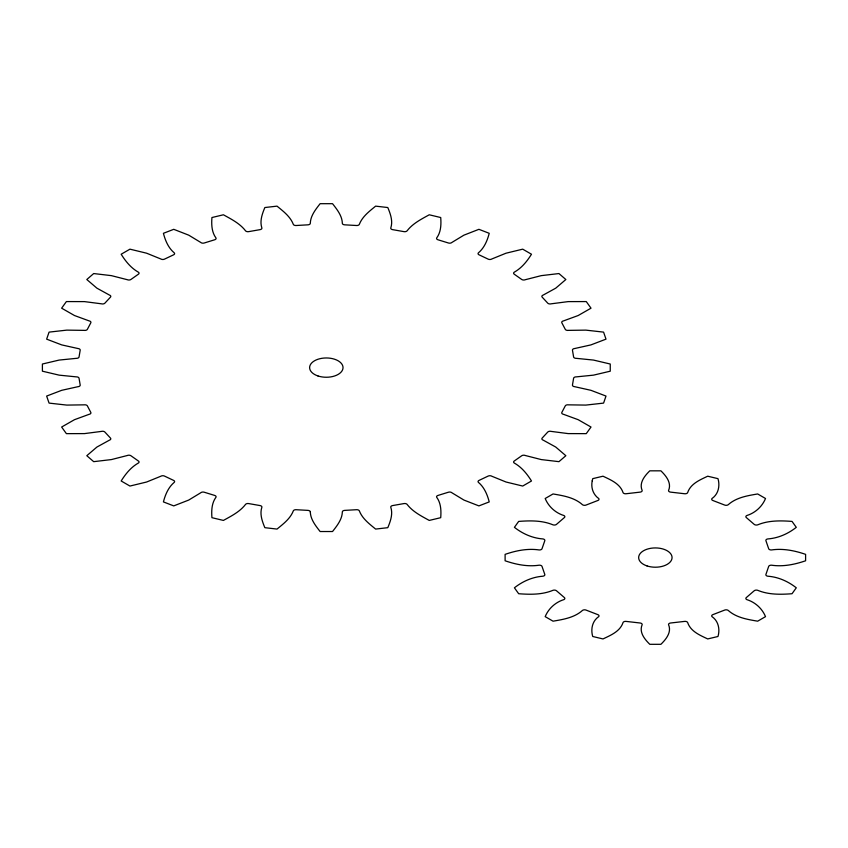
<?xml version="1.0" encoding="UTF-8"?>
<svg xmlns="http://www.w3.org/2000/svg" width="848" height="848" viewBox="0 0 848 848"><rect width="100%" height="100%" fill="white"/><g stroke="black" fill="none" stroke-linecap="round" stroke-linejoin="round"><path stroke-width="1.27" d="M310.304 511.98C310.559 519.517 315.679 525.834 320.12 531.526L332.533 531.526C336.974 525.834 342.094 519.517 342.348 511.98A2.618 1.516 0 0 1 344.797 510.379L356.446 509.712A2.618 1.516 0 0 1 359.393 511.015C362.414 518.722 369.421 523.979 375.632 529.078L387.801 527.679C390.419 521.414 393.059 514.164 390.833 507.401A2.618 1.516 0 0 1 392.688 505.556L403.892 503.595A2.618 1.516 0 0 1 407.22 504.539C412.838 511.8 421.361 516.072 429.247 520.428L440.716 517.683C441.267 510.835 441.002 503.224 436.826 497.458A2.618 1.516 0 0 1 438.024 495.423L448.348 492.243A2.618 1.516 0 0 1 451.931 492.794L463.92 500.055L478.908 505.896L489.222 501.91C487.377 494.744 484.335 487.409 478.579 482.512A2.618 1.516 0 0 1 479.067 480.392L488.119 476.099A2.618 1.516 0 0 1 491.819 476.237L506.033 482.014L522.707 486.052L531.484 480.986C527.138 474 521.732 467.29 514.482 463.156A2.618 1.516 0 0 1 514.248 461.015L521.668 455.789A2.618 1.516 0 0 1 525.347 455.514L541.236 459.574L558.949 461.662L565.849 455.705L555.737 447.044L543.155 440.123A2.618 1.516 0 0 1 542.201 438.056L547.713 432.098A2.618 1.516 0 0 1 551.232 431.409L568.181 433.604L586.265 433.646L591.014 427.032L578.166 419.686L563.496 414.312A2.618 1.516 0 0 1 561.853 412.393L565.256 405.927A2.618 1.516 0 0 1 568.467 404.846L585.841 405.09L603.585 403.107L606.002 396.069L590.929 390.313L574.721 386.699A2.618 1.516 0 0 1 572.464 385.003L573.608 378.272A2.618 1.516 0 0 1 576.396 376.862L593.515 375.145L610.253 371.191L610.253 364.025L593.515 360.071L576.396 358.354A2.618 1.516 0 0 1 573.608 356.944L572.464 350.213A2.618 1.516 0 0 1 574.721 348.517L590.929 344.903L606.002 339.147L603.585 332.119L585.841 330.126L568.467 330.37A2.618 1.516 0 0 1 565.256 329.3L561.853 322.823A2.618 1.516 0 0 1 563.496 320.904L578.166 315.53L591.014 308.184L586.265 301.57L568.181 301.612L551.232 303.807A2.618 1.516 0 0 1 547.713 303.118L542.201 297.16A2.618 1.516 0 0 1 543.155 295.093L555.737 288.172L565.849 279.522L558.949 273.554L541.236 275.642L525.347 279.702A2.618 1.516 0 0 1 521.668 279.427L514.248 274.201A2.618 1.516 0 0 1 514.482 272.06C521.732 267.936 527.138 261.216 531.484 254.23L522.707 249.164L506.033 253.202L491.819 258.979A2.618 1.516 0 0 1 488.119 259.117L479.067 254.824A2.618 1.516 0 0 1 478.579 252.704C484.335 247.807 487.377 240.472 489.222 233.306L478.908 229.32L463.92 235.161L451.931 242.422A2.618 1.516 0 0 1 448.348 242.973L438.024 239.793A2.618 1.516 0 0 1 436.826 237.758C441.002 231.992 441.267 224.381 440.716 217.533L429.247 214.788C421.361 219.144 412.838 223.427 407.22 230.677A2.618 1.516 0 0 1 403.892 231.621L392.688 229.66A2.618 1.516 0 0 1 390.833 227.815C393.059 221.052 390.419 213.802 387.801 207.537L375.632 206.138C369.421 211.237 362.414 216.494 359.393 224.201A2.618 1.516 0 0 1 356.446 225.504L344.797 224.837A2.618 1.516 0 0 1 342.348 223.236C342.094 215.699 336.974 209.382 332.533 203.69L320.12 203.69C315.679 209.382 310.559 215.699 310.304 223.236A2.618 1.516 0 0 1 307.856 224.837L296.206 225.504A2.618 1.516 0 0 1 293.26 224.201C290.239 216.494 283.232 211.237 277.02 206.138L264.852 207.537C262.233 213.802 259.594 221.052 261.82 227.815A2.618 1.516 0 0 1 259.965 229.66L248.761 231.621A2.618 1.516 0 0 1 245.432 230.677C239.814 223.427 231.292 219.144 223.406 214.788L211.936 217.533C211.385 224.381 211.65 231.992 215.827 237.758A2.618 1.516 0 0 1 214.629 239.793L204.304 242.973A2.618 1.516 0 0 1 200.722 242.422L188.733 235.161L173.745 229.32L163.42 233.306C165.275 240.472 168.307 247.807 174.073 252.704A2.618 1.516 0 0 1 173.586 254.824L164.533 259.117A2.618 1.516 0 0 1 160.834 258.979L146.619 253.202L129.945 249.164L121.169 254.23C125.515 261.216 130.921 267.936 138.171 272.06A2.618 1.516 0 0 1 138.404 274.201L130.984 279.427A2.618 1.516 0 0 1 127.306 279.702L111.417 275.642L93.693 273.554L86.803 279.522L96.916 288.172L109.498 295.093A2.618 1.516 0 0 1 110.452 297.16L104.929 303.118A2.618 1.516 0 0 1 101.421 303.807L84.471 301.612L66.388 301.57L61.639 308.184L74.486 315.53L89.157 320.904A2.618 1.516 0 0 1 90.8 322.823L87.397 329.3A2.618 1.516 0 0 1 84.185 330.37L66.812 330.126L49.067 332.119L46.64 339.147L61.724 344.903L77.931 348.517A2.618 1.516 0 0 1 80.189 350.213L79.044 356.944A2.618 1.516 0 0 1 76.256 358.354L59.137 360.071L42.4 364.025L42.4 371.191L59.137 375.145L76.256 376.862A2.618 1.516 0 0 1 79.044 378.272L80.189 385.003A2.618 1.516 0 0 1 77.931 386.699L61.724 390.313L46.64 396.069L49.067 403.107L66.812 405.09L84.185 404.846A2.618 1.516 0 0 1 87.397 405.927L90.8 412.393A2.618 1.516 0 0 1 89.157 414.312L74.486 419.686L61.639 427.032L66.388 433.646L84.471 433.604L101.421 431.409A2.618 1.516 0 0 1 104.929 432.098L110.452 438.056A2.618 1.516 0 0 1 109.498 440.123L96.916 447.044L86.803 455.705L93.693 461.662L111.417 459.574L127.306 455.514A2.618 1.516 0 0 1 130.984 455.789L138.404 461.015A2.618 1.516 0 0 1 138.171 463.156C130.921 467.29 125.515 474 121.169 480.986L129.945 486.052L146.619 482.014L160.834 476.237A2.618 1.516 0 0 1 164.533 476.099L173.586 480.392A2.618 1.516 0 0 1 174.073 482.512C168.307 487.409 165.275 494.744 163.42 501.91L173.745 505.896L188.733 500.055L200.722 492.794A2.618 1.516 0 0 1 204.304 492.243L214.629 495.423A2.618 1.516 0 0 1 215.827 497.458C211.65 503.224 211.385 510.835 211.936 517.683L223.406 520.428C231.292 516.072 239.814 511.8 245.432 504.539A2.618 1.516 0 0 1 248.761 503.595L259.965 505.556A2.618 1.516 0 0 1 261.82 507.401C259.594 514.164 262.233 521.414 264.852 527.679L277.02 529.078C283.232 523.979 290.239 518.722 293.26 511.015A2.618 1.516 0 0 1 296.206 509.712L307.856 510.379A2.618 1.516 0 0 1 310.304 511.98M592.233 480.816C590.802 487.473 593.006 494.501 598.699 498.507A2.618 1.516 0 0 1 597.67 500.564L586.212 504.995A2.618 1.516 0 0 1 582.523 504.751C574.435 497.49 563.369 495.709 553.044 493.96L545.179 498.507C548.55 506.627 555.461 512.892 563.867 515.52A2.618 1.516 0 0 1 564.28 517.651L556.617 524.265A2.618 1.516 0 0 1 553.055 524.859C542.179 520.322 530.201 520.545 518.669 521.414L514.418 527.339C522.622 533.784 532.47 538.183 542.953 538.936A2.618 1.516 0 0 1 544.755 540.812L542.063 548.614A2.618 1.516 0 0 1 539.158 549.949C527.615 548.243 516.008 550.617 505.111 554.359L505.111 560.782C516.008 564.524 527.615 566.899 539.158 565.192A2.618 1.516 0 0 1 542.063 566.528L544.755 574.329A2.618 1.516 0 0 1 542.953 576.205C532.47 576.958 522.622 581.357 514.418 587.802L518.669 593.727C530.201 594.596 542.179 594.819 553.055 590.282A2.618 1.516 0 0 1 556.617 590.876L564.28 597.49A2.618 1.516 0 0 1 563.867 599.621C555.461 602.25 548.55 608.514 545.179 616.634L553.044 621.181C563.369 619.432 574.435 617.651 582.523 610.39A2.618 1.516 0 0 1 586.212 610.147L597.67 614.577A2.618 1.516 0 0 1 598.699 616.634C592.222 621.043 590.6 629.333 592.72 636.488L602.992 638.936C610.783 635.237 620.153 631.41 623.079 622.464A2.618 1.516 0 0 1 626.322 621.425L639.848 622.973A2.618 1.516 0 0 1 642.159 624.658C638.862 632.279 644.681 639.297 649.791 644.31L660.91 644.31C666.019 639.297 671.849 632.279 668.553 624.658A2.618 1.516 0 0 1 670.863 622.973L684.378 621.425A2.618 1.516 0 0 1 687.622 622.464C690.558 631.41 699.918 635.237 707.709 638.936L717.991 636.488C720.111 629.333 718.479 621.043 712.013 616.634A2.618 1.516 0 0 1 713.03 614.577L724.499 610.147A2.618 1.516 0 0 1 728.178 610.39C736.265 617.651 747.342 619.432 757.667 621.181L765.521 616.634C762.151 608.514 755.25 602.25 746.844 599.621A2.618 1.516 0 0 1 746.42 597.49L754.084 590.876A2.618 1.516 0 0 1 757.646 590.282C768.521 594.819 780.51 594.596 792.032 593.727L796.293 587.802C788.089 581.357 778.241 576.958 767.747 576.205A2.618 1.516 0 0 1 765.956 574.329L768.638 566.528A2.618 1.516 0 0 1 771.542 565.192C783.086 566.899 794.703 564.524 805.6 560.782L805.6 554.359C794.703 550.617 783.086 548.243 771.542 549.949A2.618 1.516 0 0 1 768.638 548.614L765.956 540.812A2.618 1.516 0 0 1 767.747 538.936C778.241 538.183 788.089 533.784 796.293 527.339L792.032 521.414C780.51 520.545 768.521 520.322 757.646 524.859A2.618 1.516 0 0 1 754.084 524.265L746.42 517.651A2.618 1.516 0 0 1 746.844 515.52C755.25 512.892 762.151 506.627 765.521 498.507L757.667 493.96C747.342 495.709 736.265 497.49 728.178 504.751A2.618 1.516 0 0 1 724.499 504.995L713.03 500.564A2.618 1.516 0 0 1 712.013 498.507C718.479 494.098 720.111 485.809 717.991 478.654L707.709 476.205C699.918 479.904 690.558 483.731 687.622 492.677A2.618 1.516 0 0 1 684.378 493.716L670.863 492.158A2.618 1.516 0 0 1 668.553 490.483C671.849 482.862 666.019 475.845 660.91 470.831L649.791 470.831C644.681 475.845 638.862 482.862 642.159 490.483A2.618 1.516 0 0 1 639.848 492.158L626.322 493.716A2.618 1.516 0 0 1 623.079 492.677C620.153 483.731 610.783 479.904 602.992 476.205L592.72 478.654L592.233 480.816M647.003 565.923A16.706 9.646 0 0 0 672.061 557.571A16.706 9.646 0 0 0 647.003 549.218A16.706 9.646 0 0 0 647.003 565.923M317.968 375.961A16.706 9.646 0 0 0 343.027 367.608A16.706 9.646 0 0 0 317.968 359.255A16.706 9.646 0 0 0 317.968 375.961"/></g></svg>
